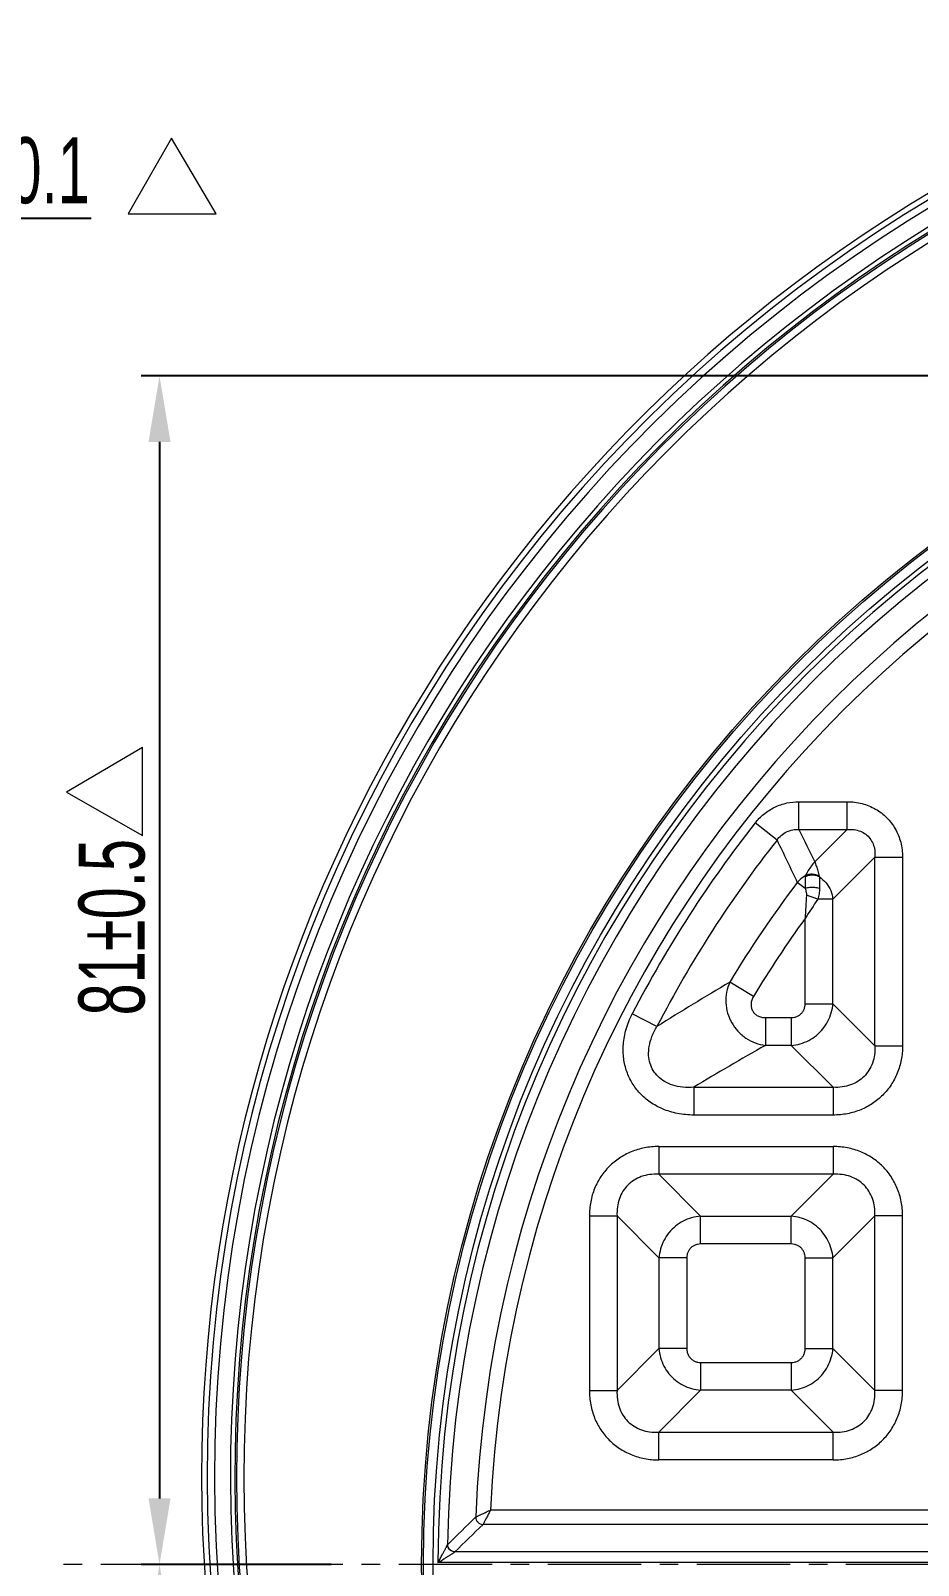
# Model space of a CAD drawing. Header units: millimetres. Extents: x 5536 to 6151, y 463 to 893.
# Drawn here: x 5921.7 to 5982.3, y 645 to 749.6 of the extents above; entities that cross this region are included whole.
import ezdxf

# ---------------------------------------------------------------- set-up
doc = ezdxf.new("R2010")
doc.units = ezdxf.units.MM
doc.header["$LTSCALE"] = 0.2
doc.linetypes.add('CENTER', pattern=[50.8, 31.75, -6.35, 6.35, -6.35])
doc.layers.get('0').update_dxf_attribs({"lineweight": 18})
doc.layers.add('poumianxian', color=2, linetype='Continuous', lineweight=18)
doc.layers.add('图层1', color=1, linetype='CENTER', lineweight=18)
doc.styles.add('標準', font='', dxfattribs={"width": 0.667})
doc.styles.get('標準').set_extended_font_data('pmingliu')
doc.dimstyles.new('11111111111', dxfattribs={"dimtxt": 4.5, "dimasz": 4.5, "dimexe": 1.25, "dimexo": 0.625, "dimtad": 1, "dimtoh": 1, "dimdsep": 46, "dimtxsty": '標準', "dimblk": '_CAXARROW', "dimcen": 0, "dimdle": 9, "dimclrd": 6, "dimclre": 6, "dimclrt": 2, "dimadec": 0, "dimazin": 0, "dimtfac": 0.707107, "dimtofl": 0, "dimtmove": 2, "dimatfit": 3, "dimfxl": 0, "dimfrac": 2, "dimtolj": 1, "dimarcsym": 0})
doc.dimstyles.new('ISO-25', dxfattribs={"dimtxt": 2.5, "dimasz": 2.5, "dimexe": 1.25, "dimexo": 0.625, "dimtad": 1, "dimdsep": 46, "dimtxsty": 'Standard', "dimblk": '_CAXARROW', "dimcen": 0, "dimdle": 5, "dimclrd": 4, "dimclre": 4, "dimclrt": 3, "dimadec": 0, "dimazin": 0, "dimtfac": 0.707107, "dimtofl": 0, "dimtmove": 2, "dimatfit": 3, "dimfxl": 0, "dimfrac": 2, "dimarcsym": 0})

# ---------------------------------------------------------------- blocks, each defined once
blk = doc.blocks.new('*X6')
at = {"layer": 'poumianxian'}
blk.add_hatch(color=6, dxfattribs=at).paths.add_polyline_path([(6122.67, 711.83), (6123.52, 710.59), (6119.39, 708.67)], flags=0)
at = {"layer": 'poumianxian', "color": 6, "lineweight": -2}
blk.add_line((6139.01, 722.11), (6123.1, 711.21), dxfattribs=at)
at = {"layer": 'poumianxian', "insert": (6131.14, 720.51), "char_height": 4.5, "width": 42.9335, "attachment_point": 5, "rotation": 34.4063, "style": '標準'}
blk.add_mtext('\\T1.004;%%C203.82', dxfattribs=at)
blk = doc.blocks.new('_CAXARROW')
blk.add_hatch(color=0).paths.add_polyline_path([(0, 0), (-1, 0.125), (-1, -0.125)], flags=0)
blk = doc.blocks.new('*X42')
at = {"layer": 'poumianxian'}
for points in [[(5890.96, 737.57), (5890.96, 736.07), (5895.46, 736.82)], [(5908.06, 737.57), (5908.06, 736.07), (5903.56, 736.82)]]:
    blk.add_hatch(color=6, dxfattribs=at).paths.add_polyline_path(points, flags=0)
at = {"layer": 'poumianxian', "color": 6, "lineweight": -2}
for p, q in [((5903.56, 748.51), (5903.56, 735.57)), ((5895.46, 739.44), (5895.46, 735.57)), ((5890.96, 736.82), (5886.46, 736.82)), ((5908.06, 736.82), (5925.88, 736.82))]:
    blk.add_line(p, q, dxfattribs=at)
at = {"layer": 'poumianxian', "color": 2, "insert": (5919.22, 740.06), "char_height": 4.5, "width": 36.1981, "attachment_point": 5, "style": '標準'}
blk.add_mtext('\\T1.004;8.1%%P0.1', dxfattribs=at)
blk = doc.blocks.new('*X60')
at = {"layer": 'poumianxian'}
for points in [[(5929.78, 640.58), (5931.28, 640.58), (5930.53, 645.08)], [(5929.78, 549.63), (5931.28, 549.63), (5930.53, 545.13)]]:
    blk.add_hatch(color=6, dxfattribs=at).paths.add_polyline_path(points, flags=0)
at = {"layer": 'poumianxian', "color": 6, "lineweight": -2}
for p, q in [((5942.23, 645.08), (5929.28, 645.08)), ((5930.53, 640.58), (5930.53, 549.63)), ((6014.54, 545.13), (5929.28, 545.13))]:
    blk.add_line(p, q, dxfattribs=at)
at = {"layer": 'poumianxian', "color": 2, "insert": (5927.27, 594.64), "char_height": 4.5, "width": 49.6958, "attachment_point": 5, "rotation": 90, "style": '標準'}
blk.add_mtext('\\T1.004;99.95%%P0.5', dxfattribs=at)
blk = doc.blocks.new('*X61')
at = {"layer": 'poumianxian'}
for points in [[(5929.78, 721.58), (5931.28, 721.58), (5930.53, 726.08)], [(5929.78, 649.58), (5931.28, 649.58), (5930.53, 645.08)]]:
    blk.add_hatch(color=6, dxfattribs=at).paths.add_polyline_path(points, flags=0)
at = {"layer": 'poumianxian', "color": 6, "lineweight": -2}
for p, q in [((5987.88, 726.08), (5929.28, 726.08)), ((5930.53, 721.58), (5930.53, 649.58)), ((5942.23, 645.08), (5929.28, 645.08))]:
    blk.add_line(p, q, dxfattribs=at)
at = {"layer": 'poumianxian', "color": 2, "insert": (5927.29, 688.51), "char_height": 4.5, "width": 33.6048, "attachment_point": 5, "rotation": 90, "style": '標準'}
blk.add_mtext('\\T1.004;81%%P0.5', dxfattribs=at)
blk = doc.blocks.new('ETERTER')
at = {"layer": 'poumianxian'}
for p, q in [((-3.04, 5.17), (-6, 0)), ((0, 0), (-3.04, 5.17)), ((-6, 0), (0, 0))]:
    blk.add_line(p, q, dxfattribs=at)

msp = doc.modelspace()

# ---------------------------------------------------------------- linework, layer by layer
for p, q in [((5974.111, 695.169), (5974.111, 697.06)), ((5974.111, 697.06), (5977.401, 697.06)), ((5977.401, 695.169), (5977.401, 697.06)), ((5972.625, 694.448), (5971.14, 695.618)), ((5974.111, 695.169), (5977.401, 695.169)), ((5975.192, 692.96), (5977.401, 695.169)), ((5979.292, 693.277), (5976.433, 690.419)), ((5979.292, 693.278), (5981.183, 693.278)), ((5979.292, 680.434), (5979.292, 693.277)), ((5981.183, 693.278), (5981.183, 680.434)), ((5974.542, 691.156), (5974.008, 691.561)), ((5974.542, 691.941), (5974.542, 691.156)), ((5975.515, 691.941), (5975.515, 691.156)), ((5976.433, 690.419), (5975.405, 690.419)), ((5976.433, 683.293), (5976.433, 690.419)), ((5974.542, 683.293), (5974.542, 689.107)), ((5971.019, 683.78), (5969.399, 684.756)), ((5974.542, 683.293), (5976.433, 683.293)), ((5976.433, 683.293), (5979.292, 680.434)), ((5964.439, 681.737), (5962.759, 682.606)), ((5971.829, 682.347), (5971.829, 680.456)), ((5971.829, 682.347), (5973.597, 682.347)), ((5973.597, 682.347), (5973.597, 680.456)), ((5973.597, 680.456), (5971.829, 680.456)), ((5973.597, 680.456), (5976.455, 677.597)), ((5979.292, 680.434), (5981.183, 680.434)), ((5966.958, 677.597), (5966.958, 675.706)), ((5966.958, 677.597), (5976.455, 677.597)), ((5976.455, 677.597), (5976.455, 675.706)), ((5976.455, 675.706), (5966.958, 675.706)), ((5964.557, 673.56), (5964.557, 671.669)), ((5964.557, 673.56), (5976.455, 673.56)), ((5976.455, 673.56), (5976.455, 671.669)), ((5967.416, 668.81), (5964.557, 671.669)), ((5976.455, 671.669), (5964.557, 671.669)), ((5973.597, 668.81), (5976.455, 671.669)), ((5959.83, 668.832), (5959.83, 656.934)), ((5959.83, 668.832), (5961.721, 668.832)), ((5961.721, 668.832), (5961.721, 656.934)), ((5964.579, 665.973), (5961.721, 668.832)), ((5967.416, 666.919), (5967.416, 668.81)), ((5967.416, 668.81), (5973.597, 668.81)), ((5973.597, 666.919), (5973.597, 668.81)), ((5976.433, 665.973), (5979.292, 668.832)), ((5979.292, 656.934), (5979.292, 668.832)), ((5981.183, 668.832), (5979.292, 668.832)), ((5981.183, 656.934), (5981.183, 668.832)), ((5973.597, 666.919), (5967.416, 666.919)), ((5964.579, 665.973), (5964.579, 659.793)), ((5966.47, 665.973), (5964.579, 665.973)), ((5966.47, 665.973), (5966.47, 659.793)), ((5974.542, 659.793), (5974.542, 665.973)), ((5974.542, 665.973), (5976.433, 665.973)), ((5976.433, 659.793), (5976.433, 665.973)), ((5964.579, 659.793), (5961.721, 656.934)), ((5966.47, 659.793), (5964.579, 659.793)), ((5974.542, 659.793), (5976.433, 659.793)), ((5976.433, 659.793), (5979.292, 656.934)), ((5967.416, 658.847), (5967.416, 656.956)), ((5967.416, 658.847), (5973.597, 658.847)), ((5973.597, 658.847), (5973.597, 656.956)), ((5959.83, 656.934), (5961.721, 656.934)), ((5967.416, 656.956), (5964.557, 654.097)), ((5973.597, 656.956), (5967.416, 656.956)), ((5973.597, 656.956), (5976.455, 654.097)), ((5981.183, 656.934), (5979.292, 656.934)), ((5964.557, 652.206), (5964.557, 654.097)), ((5964.557, 654.097), (5976.455, 654.097)), ((5976.455, 652.206), (5976.455, 654.097)), ((5976.455, 652.206), (5964.557, 652.206)), ((6028.647, 648.788), (5953.094, 648.788)), ((6028.647, 647.803), (5952.581, 647.803)), ((6030.508, 645.942), (5950.669, 645.942)), ((6030.508, 645.204), (5949.511, 645.204))]:
    msp.add_line(p, q)
for radius in [86.907, 86.782, 86.133]:
    msp.add_circle((6035.306, 645.083), radius)
for centre, radius, start, end in [((6035.306, 651.083), 101.525, 101.56871, 263.81047), ((6035.306, 651.083), 101.026, 101.59189, 263.81047), ((6035.306, 651.083), 99.942, 101.71935, 249.08959), ((6035.306, 651.083), 99.642, 101.71935, 249.08959), ((6035.306, 651.083), 99.525, 101.73334, 248.88345), ((6035.306, 651.083), 99.026, 101.82936, 248.86382), ((6035.306, 651.083), 101.908, 118.44247, 254.63694), ((6035.306, 645.083), 85.795, 90.08059, 179.91941), ((6035.306, 645.083), 85.155, 90.90297, 179.09703), ((6035.306, 645.083), 83.28, 92.22396, 177.77604), ((6035.306, 645.083), 82.295, 92.58039, 177.41961), ((6035.306, 645.083), 81.677, 141.77763, 152.65107), ((6035.306, 645.083), 79.786, 141.7776, 152.65109), ((6303.532, 851.151), 366.135, 205.34031, 205.84109), ((6288.374, 847.683), 349.316, 205.88771, 206.29102), ((6035.306, 645.083), 76.927, 142.8295, 148.95459), ((5975.62, 690.197), 2.113, 120.49758, 139.75676), ((6208.09, 677.028), 233.86, 176.65375, 177.03934), ((6073.266, 625.084), 117.666, 146.27172, 147.03658), ((6035.306, 645.083), 75.036, 144.07664, 148.95453), ((6060.66, 529.213), 180.339, 120.40155, 122.24628), ((6058.196, 527.732), 175.453, 119.48866, 121.33297), ((6115.648, 479.294), 235.201, 134.0591, 134.71112), ((6114.208, 479.785), 233.137, 133.88925, 134.54506)]:
    msp.add_arc(centre, radius, start, end)
for points, knots in [([(5971.14, 695.618), (5971.311, 695.835), (5971.714, 696.247), (5972.45, 696.717), (5973.271, 696.999), (5973.838, 697.06), (5974.111, 697.06)], [0, 0, 0, 0, 15222.0422095, 31476.3352745, 47590.1336536, 62597.5455691, 62597.5455691, 62597.5455691, 62597.5455691]), ([(5977.401, 697.06), (5977.743, 697.06), (5978.419, 696.976), (5979.349, 696.6), (5980.128, 696.006), (5980.723, 695.227), (5981.099, 694.296), (5981.183, 693.62), (5981.183, 693.278)], [0, 0, 0, 0, 15548.1553921, 30508.0090651, 44980.2058682, 59481.6589204, 74460.3901944, 90004.5753872, 90004.5753872, 90004.5753872, 90004.5753872]), ([(5972.626, 694.448), (5972.707, 694.562), (5972.902, 694.779), (5973.269, 695.021), (5973.685, 695.157), (5973.973, 695.175), (5974.111, 695.169)], [0, 0, 0, 0, 15318.2284999, 31483.3075192, 47509.6703353, 62617.8870388, 62617.8870388, 62617.8870388, 62617.8870388]), ([(5977.401, 695.169), (5977.56, 695.182), (5977.871, 695.178), (5978.308, 695.065), (5978.682, 694.855), (5978.978, 694.558), (5979.188, 694.185), (5979.301, 693.747), (5979.306, 693.437), (5979.292, 693.277)], [0, 0, 0, 0, 16130.0967123, 31091.990436, 45129.482905, 58878.8974155, 72915.3945437, 87879.2146276, 104000.8505281, 104000.8505281, 104000.8505281, 104000.8505281]), ([(5975.192, 692.96), (5975.111, 692.872), (5974.955, 692.68), (5974.741, 692.363), (5974.611, 692.136), (5974.548, 692.017)], [0, 0, 0, 0, 15506.7576002, 31960.4748007, 49314.8829921, 49314.8829921, 49314.8829921, 49314.8829921]), ([(5975.192, 692.96), (5975.232, 692.866), (5975.307, 692.664), (5975.407, 692.341), (5975.468, 692.113), (5975.497, 691.993)], [0, 0, 0, 0, 14876.6997374, 31371.6685147, 49319.152682, 49319.152682, 49319.152682, 49319.152682]), ([(5975.515, 691.941), (5975.415, 691.989), (5975.197, 692.055), (5974.859, 692.055), (5974.642, 691.989), (5974.542, 691.941)], [0, 0, 0, 0, 16365.1815103, 32953.1067563, 49318.8214029, 49318.8214029, 49318.8214029, 49318.8214029]), ([(5974.548, 692.017), (5974.546, 692.004), (5974.543, 691.979), (5974.542, 691.953), (5974.542, 691.941)], [0, 0, 0, 0, 17672.598779, 35326.9917264, 35326.9917264, 35326.9917264, 35326.9917264]), ([(5975.497, 691.993), (5975.399, 692.043), (5975.188, 692.112), (5974.858, 692.121), (5974.645, 692.062), (5974.548, 692.017)], [0, 0, 0, 0, 16550.2914607, 33104.2224653, 49318.6185483, 49318.6185483, 49318.6185483, 49318.6185483]), ([(5975.497, 691.993), (5975.499, 691.984), (5975.504, 691.967), (5975.511, 691.949), (5975.515, 691.941)], [0, 0, 0, 0, 17185.9705774, 35333.026027, 35333.026027, 35333.026027, 35333.026027]), ([(5975.515, 691.941), (5975.683, 691.823), (5975.987, 691.54), (5976.307, 691.014), (5976.412, 690.617), (5976.433, 690.419)], [0, 0, 0, 0, 16638.0565562, 33169.483338, 49327.0300306, 49327.0300306, 49327.0300306, 49327.0300306]), ([(5975.515, 691.156), (5975.41, 691.181), (5975.192, 691.212), (5974.865, 691.212), (5974.646, 691.181), (5974.542, 691.156)], [0, 0, 0, 0, 16177.7288258, 33143.1434302, 49321.4272294, 49321.4272294, 49321.4272294, 49321.4272294]), ([(5974.542, 691.156), (5974.571, 691.074), (5974.617, 690.917), (5974.633, 690.753), (5974.629, 690.678)], [0, 0, 0, 0, 19022.5979494, 35329.3887526, 35329.3887526, 35329.3887526, 35329.3887526]), ([(5975.405, 690.419), (5975.322, 690.453), (5975.151, 690.518), (5974.892, 690.605), (5974.716, 690.655), (5974.629, 690.678)], [0, 0, 0, 0, 16225.3222239, 33098.4577599, 49323.7675384, 49323.7675384, 49323.7675384, 49323.7675384]), ([(5975.515, 691.156), (5975.515, 691.029), (5975.5, 690.78), (5975.444, 690.535), (5975.405, 690.419)], [0, 0, 0, 0, 17985.3268123, 35334.7526989, 35334.7526989, 35334.7526989, 35334.7526989]), ([(5969.399, 684.756), (5969.3, 684.54), (5969.155, 684.081), (5969.109, 683.362), (5969.231, 682.65), (5969.513, 681.984), (5969.939, 681.399), (5970.486, 680.927), (5971.125, 680.595), (5971.593, 680.483), (5971.829, 680.456)], [0, 0, 0, 0, 14585.6650475, 29226.387261, 43911.4549683, 58618.9626998, 73327.6023497, 88015.5573103, 102659.0185408, 117246.6402468, 117246.6402468, 117246.6402468, 117246.6402468]), ([(5971.019, 683.78), (5970.972, 683.702), (5970.896, 683.539), (5970.846, 683.28), (5970.866, 683.028), (5970.954, 682.799), (5971.106, 682.604), (5971.311, 682.458), (5971.558, 682.367), (5971.737, 682.347), (5971.829, 682.347)], [0, 0, 0, 0, 15742.3503016, 30651.3091817, 44845.6662706, 58631.5190028, 72421.1929766, 86622.0900308, 101538.9666179, 117288.1191675, 117288.1191675, 117288.1191675, 117288.1191675]), ([(5973.597, 682.347), (5973.669, 682.347), (5973.813, 682.362), (5974.017, 682.431), (5974.198, 682.542), (5974.347, 682.692), (5974.458, 682.872), (5974.527, 683.076), (5974.542, 683.22), (5974.542, 683.293)], [0, 0, 0, 0, 15202.1744878, 30077.0832541, 44720.8613288, 59286.5829904, 73937.2275525, 88817.8295036, 104014.4231329, 104014.4231329, 104014.4231329, 104014.4231329]), ([(5973.597, 680.456), (5973.803, 680.47), (5974.216, 680.542), (5974.799, 680.775), (5975.324, 681.121), (5975.769, 681.566), (5976.115, 682.091), (5976.347, 682.674), (5976.419, 683.086), (5976.433, 683.293)], [0, 0, 0, 0, 14818.9364217, 29681.3757668, 44569.8488606, 59467.2125079, 74355.3789983, 89217.7810288, 104032.0313552, 104032.0313552, 104032.0313552, 104032.0313552]), ([(5966.958, 675.706), (5966.58, 675.706), (5965.85, 675.774), (5964.838, 676.08), (5963.975, 676.551), (5963.273, 677.153), (5962.732, 677.862), (5962.351, 678.669), (5962.139, 679.57), (5962.118, 680.553), (5962.311, 681.592), (5962.586, 682.271), (5962.759, 682.606)], [0, 0, 0, 0, 16605.7580121, 31922.0586313, 46128.4935613, 59454.9963624, 72221.5211237, 85014.8173566, 98351.1105189, 112555.5091567, 127878.1676434, 144444.6140394, 144444.6140394, 144444.6140394, 144444.6140394]), ([(5966.958, 677.597), (5966.702, 677.577), (5966.212, 677.579), (5965.53, 677.716), (5964.959, 677.966), (5964.504, 678.311), (5964.167, 678.734), (5963.947, 679.229), (5963.85, 679.793), (5963.891, 680.416), (5964.082, 681.084), (5964.304, 681.519), (5964.439, 681.737)], [0, 0, 0, 0, 17699.0195662, 33420.4170531, 47461.5101031, 60221.0457401, 72231.5850041, 84274.1291709, 97061.9860559, 111119.2397128, 126852.442308, 144478.6592032, 144478.6592032, 144478.6592032, 144478.6592032]), ([(5981.183, 680.434), (5981.183, 680.11), (5981.123, 679.469), (5980.854, 678.56), (5980.423, 677.743), (5979.848, 677.041), (5979.146, 676.466), (5978.329, 676.035), (5977.42, 675.766), (5976.779, 675.706), (5976.455, 675.706)], [0, 0, 0, 0, 15349.5001155, 30232.260662, 44605.2248535, 58750.0175776, 72895.3580099, 87268.9599647, 102153.4251341, 117495.5214663, 117495.5214663, 117495.5214663, 117495.5214663]), ([(5979.292, 680.434), (5979.304, 680.229), (5979.292, 679.827), (5979.155, 679.255), (5978.911, 678.748), (5978.57, 678.319), (5978.141, 677.978), (5977.634, 677.734), (5977.062, 677.598), (5976.66, 677.585), (5976.455, 677.597)], [0, 0, 0, 0, 15789.843042, 30747.2993916, 44927.886178, 58738.6355812, 72549.040507, 86729.5466432, 101688.0560334, 117471.0100352, 117471.0100352, 117471.0100352, 117471.0100352]), ([(5964.557, 673.56), (5964.232, 673.56), (5963.591, 673.5), (5962.682, 673.23), (5961.866, 672.799), (5961.164, 672.225), (5960.589, 671.522), (5960.158, 670.706), (5959.889, 669.796), (5959.83, 669.156), (5959.83, 668.832)], [0, 0, 0, 0, 15330.4532106, 30163.8931133, 44492.9593845, 58595.1368781, 72699.3114253, 87031.7090892, 101875.6443345, 117167.9591395, 117167.9591395, 117167.9591395, 117167.9591395]), ([(5981.183, 668.832), (5981.183, 669.157), (5981.123, 669.798), (5980.853, 670.707), (5980.422, 671.523), (5979.848, 672.226), (5979.145, 672.8), (5978.329, 673.231), (5977.42, 673.5), (5976.779, 673.56), (5976.455, 673.56)], [0, 0, 0, 0, 15380.7938104, 30262.9422707, 44639.060888, 58787.545692, 72938.0341096, 87317.4950589, 102210.1733253, 117552.7034951, 117552.7034951, 117552.7034951, 117552.7034951]), ([(5964.557, 671.669), (5964.352, 671.681), (5963.95, 671.668), (5963.377, 671.532), (5962.871, 671.288), (5962.442, 670.946), (5962.101, 670.518), (5961.857, 670.011), (5961.721, 669.439), (5961.708, 669.037), (5961.721, 668.832)], [0, 0, 0, 0, 15775.6027088, 30694.7715273, 44842.1702289, 58620.8227673, 72398.0302978, 86544.5814316, 101470.7780344, 117212.6881549, 117212.6881549, 117212.6881549, 117212.6881549]), ([(5979.292, 668.832), (5979.304, 669.037), (5979.291, 669.44), (5979.155, 670.012), (5978.911, 670.519), (5978.57, 670.947), (5978.141, 671.288), (5977.634, 671.532), (5977.062, 671.668), (5976.66, 671.681), (5976.455, 671.669)], [0, 0, 0, 0, 15820.2035868, 30781.5519659, 44968.9482775, 58786.5559065, 72602.7144403, 86789.2607901, 101757.6568219, 117544.0725647, 117544.0725647, 117544.0725647, 117544.0725647]), ([(5967.416, 668.81), (5967.209, 668.796), (5966.797, 668.724), (5966.214, 668.491), (5965.689, 668.145), (5965.244, 667.7), (5964.898, 667.175), (5964.666, 666.592), (5964.594, 666.18), (5964.579, 665.973)], [0, 0, 0, 0, 14807.8014573, 29659.0731522, 44536.3590298, 59422.5287826, 74299.508289, 89150.7426952, 103953.8615807, 103953.8615807, 103953.8615807, 103953.8615807]), ([(5976.433, 665.973), (5976.419, 666.18), (5976.347, 666.593), (5976.115, 667.176), (5975.768, 667.701), (5975.324, 668.145), (5974.799, 668.491), (5974.216, 668.724), (5973.803, 668.796), (5973.597, 668.81)], [0, 0, 0, 0, 14834.166026, 29711.8796839, 44615.6538458, 59528.3276981, 74431.7949414, 89309.4712464, 104138.9463635, 104138.9463635, 104138.9463635, 104138.9463635]), ([(5967.416, 666.919), (5967.343, 666.919), (5967.199, 666.904), (5966.996, 666.835), (5966.815, 666.724), (5966.666, 666.574), (5966.554, 666.394), (5966.485, 666.19), (5966.47, 666.046), (5966.47, 665.973)], [0, 0, 0, 0, 15199.2507477, 30071.2987148, 44712.2604423, 59275.1807689, 73923.0076631, 88800.7477201, 103994.4186826, 103994.4186826, 103994.4186826, 103994.4186826]), ([(5974.542, 665.973), (5974.542, 666.046), (5974.527, 666.19), (5974.458, 666.394), (5974.347, 666.574), (5974.198, 666.724), (5974.017, 666.835), (5973.813, 666.904), (5973.669, 666.919), (5973.597, 666.919)], [0, 0, 0, 0, 15219.3457774, 30111.0561772, 44771.3748168, 59353.5488765, 74020.7417652, 88918.1517739, 104131.9103891, 104131.9103891, 104131.9103891, 104131.9103891]), ([(5964.579, 659.793), (5964.593, 659.586), (5964.666, 659.173), (5964.898, 658.591), (5965.244, 658.065), (5965.689, 657.621), (5966.214, 657.275), (5966.797, 657.042), (5967.209, 656.97), (5967.416, 656.956)], [0, 0, 0, 0, 14816.4162851, 29676.3280955, 44562.2692272, 59457.0994005, 74342.7339809, 89202.6084831, 104014.3394722, 104014.3394722, 104014.3394722, 104014.3394722]), ([(5966.47, 659.793), (5966.47, 659.72), (5966.485, 659.576), (5966.554, 659.372), (5966.665, 659.192), (5966.815, 659.042), (5966.995, 658.931), (5967.199, 658.862), (5967.343, 658.847), (5967.416, 658.847)], [0, 0, 0, 0, 15206.5334737, 30085.7073876, 44733.6843367, 59303.5824914, 73958.4278967, 88843.2966279, 104044.2476429, 104044.2476429, 104044.2476429, 104044.2476429]), ([(5973.597, 658.847), (5973.669, 658.847), (5973.813, 658.862), (5974.017, 658.931), (5974.198, 659.042), (5974.347, 659.192), (5974.458, 659.372), (5974.527, 659.576), (5974.542, 659.72), (5974.542, 659.793)], [0, 0, 0, 0, 15226.6311786, 30125.4701428, 44792.806581, 59381.9610319, 74056.1750039, 88960.7163119, 104181.7576537, 104181.7576537, 104181.7576537, 104181.7576537]), ([(5973.597, 656.956), (5973.803, 656.97), (5974.216, 657.042), (5974.799, 657.275), (5975.324, 657.621), (5975.769, 658.066), (5976.115, 658.591), (5976.347, 659.174), (5976.419, 659.586), (5976.433, 659.793)], [0, 0, 0, 0, 14842.7863259, 29729.1455896, 44641.5805014, 59562.9202753, 74475.0480901, 89361.3699793, 104199.4626704, 104199.4626704, 104199.4626704, 104199.4626704]), ([(5959.83, 656.934), (5959.83, 656.609), (5959.89, 655.968), (5960.159, 655.059), (5960.59, 654.243), (5961.165, 653.54), (5961.867, 652.966), (5962.684, 652.535), (5963.593, 652.266), (5964.233, 652.206), (5964.557, 652.206)], [0, 0, 0, 0, 15348.36995, 30199.145732, 44544.9584185, 58663.6171615, 72784.2752954, 87133.4232689, 101994.7066589, 117304.893631, 117304.893631, 117304.893631, 117304.893631]), ([(5961.721, 656.934), (5961.708, 656.729), (5961.721, 656.326), (5961.857, 655.754), (5962.102, 655.247), (5962.443, 654.819), (5962.872, 654.478), (5963.379, 654.234), (5963.95, 654.098), (5964.353, 654.085), (5964.557, 654.097)], [0, 0, 0, 0, 15792.2879835, 30727.2362551, 44889.5981411, 58682.8238555, 72474.6030317, 86636.1164523, 101578.0999412, 117336.6597037, 117336.6597037, 117336.6597037, 117336.6597037]), ([(5976.455, 652.206), (5976.78, 652.206), (5977.421, 652.266), (5978.331, 652.536), (5979.147, 652.967), (5979.849, 653.541), (5980.423, 654.244), (5980.854, 655.06), (5981.123, 655.97), (5981.183, 656.61), (5981.183, 656.934)], [0, 0, 0, 0, 15398.7294601, 30298.2320969, 44691.1148055, 58856.0982553, 73023.0876551, 87419.3165932, 102329.3613146, 117689.7825147, 117689.7825147, 117689.7825147, 117689.7825147]), ([(5976.455, 654.097), (5976.66, 654.085), (5977.063, 654.098), (5977.635, 654.234), (5978.142, 654.478), (5978.571, 654.82), (5978.912, 655.248), (5979.155, 655.755), (5979.292, 656.327), (5979.304, 656.729), (5979.292, 656.934)], [0, 0, 0, 0, 15836.9024126, 30814.0430632, 45016.4147105, 58848.6073492, 72679.3493632, 86880.8701492, 101865.065894, 117668.1447983, 117668.1447983, 117668.1447983, 117668.1447983]), ([(5952.089, 648.315), (5952.1, 648.32), (5952.127, 648.333), (5952.172, 648.354), (5952.23, 648.382), (5952.3, 648.415), (5952.385, 648.455), (5952.488, 648.504), (5952.611, 648.562), (5952.755, 648.629), (5952.918, 648.706), (5953.034, 648.759), (5953.095, 648.788)], [0, 0, 0, 0, 4750.0821869, 11441.8332335, 19728.6958124, 29657.2320721, 41701.2005686, 56423.5309898, 74084.1817404, 94691.4174687, 118129.5915006, 144507.6812402, 144507.6812402, 144507.6812402, 144507.6812402]), ([(5953.095, 648.789), (5953.063, 648.729), (5953.005, 648.615), (5952.921, 648.455), (5952.848, 648.315), (5952.785, 648.195), (5952.732, 648.094), (5952.689, 648.01), (5952.653, 647.941), (5952.624, 647.885), (5952.6, 647.84), (5952.587, 647.814), (5952.581, 647.803)], [0, 0, 0, 0, 26395.2517561, 49843.2730889, 70454.9826695, 88116.2248621, 102836.6514042, 114877.3220726, 124802.0732878, 133084.9595366, 139772.7820083, 144516.7432405, 144516.7432405, 144516.7432405, 144516.7432405]), ([(5952.089, 648.315), (5952.089, 648.25), (5952.114, 648.119), (5952.223, 647.951), (5952.386, 647.836), (5952.517, 647.805), (5952.581, 647.803)], [0, 0, 0, 0, 15585.2009628, 31301.5213068, 47017.6770769, 62602.5150817, 62602.5150817, 62602.5150817, 62602.5150817]), ([(5949.511, 645.204), (5949.539, 645.255), (5949.592, 645.353), (5949.668, 645.493), (5949.738, 645.621), (5949.801, 645.737), (5949.858, 645.843), (5949.91, 645.938), (5949.955, 646.022), (5949.996, 646.099), (5950.034, 646.17), (5950.068, 646.235), (5950.099, 646.295), (5950.125, 646.346), (5950.146, 646.389), (5950.157, 646.414), (5950.162, 646.425)], [0, 0, 0, 0, 25116.0982554, 48050.7771722, 68947.8771234, 87984.197957, 105247.8582957, 120721.8263603, 134425.4020523, 146733.9683454, 158209.3921302, 168966.2140793, 178707.5388, 187104.4376404, 193929.9958739, 199054.3933335, 199054.3933335, 199054.3933335, 199054.3933335]), ([(5950.654, 645.932), (5950.57, 645.935), (5950.4, 645.987), (5950.214, 646.172), (5950.164, 646.342), (5950.162, 646.425)], [0, 0, 0, 0, 16460.1962498, 32986.0764944, 49250.2917009, 49250.2917009, 49250.2917009, 49250.2917009]), ([(5950.669, 645.942), (5950.584, 645.945), (5950.412, 645.996), (5950.226, 646.185), (5950.178, 646.358), (5950.176, 646.443)], [0, 0, 0, 0, 16376.473946, 32873.8880106, 49250.3619532, 49250.3619532, 49250.3619532, 49250.3619532]), ([(5949.511, 645.204), (5949.56, 645.234), (5949.654, 645.293), (5949.789, 645.377), (5949.911, 645.453), (5950.023, 645.523), (5950.123, 645.586), (5950.213, 645.642), (5950.293, 645.693), (5950.365, 645.738), (5950.43, 645.78), (5950.491, 645.819), (5950.544, 645.854), (5950.59, 645.885), (5950.625, 645.91), (5950.646, 645.925), (5950.654, 645.932)], [0, 0, 0, 0, 25499.6919792, 48761.423651, 69927.6701874, 89176.1119228, 106595.5530479, 122169.7109489, 135920.3261425, 148225.9565435, 159645.4176126, 170282.3897467, 179828.3835063, 187945.9400531, 194402.6634822, 199067.441746, 199067.441746, 199067.441746, 199067.441746])]:
    msp.add_open_spline(points, degree=3, knots=knots)
for points in [[(5950.162, 646.425), (5950.166, 646.431), (5950.171, 646.437), (5950.176, 646.443)], [(5950.654, 645.932), (5950.659, 645.936), (5950.664, 645.939), (5950.669, 645.942)]]:
    msp.add_open_spline(points, degree=3)
at = {"layer": '图层1'}
msp.add_line((6146.235, 645.083), (5923.527, 645.083), dxfattribs=at)

# ---------------------------------------------------------------- block references
at = {"layer": 'poumianxian'}
msp.add_blockref('ETERTER', (5934.385, 737.114), dxfattribs=at)
at = {"layer": 'poumianxian', "rotation": 90}
msp.add_blockref('ETERTER', (5929.37, 700.758), dxfattribs=at)

# ---------------------------------------------------------------- dimensions: what is measured, and where the dimension line sits
at = {"layer": 'poumianxian'}
dim = msp.add_linear_dim(base=(5903.56, 736.821), p1=(5895.46, 740.065), p2=(5903.56, 749.133), text='8.1%%P0.1', dimstyle='11111111111', override={"dimsah": 1, "dimtfill": 1}, dxfattribs=at)
dim.commit()
dim.dimension.update_dxf_attribs({"geometry": '*X42', "text_midpoint": (5919.219, 736.821)})
dim = msp.add_diameter_dim_2p(p1=(5951.227, 593.499), p2=(6119.386, 708.667), dimstyle='ISO-25', override={"dimtxt": 4.5, "dimasz": 4.5, "dimpost": '%%C<>', "dimtxsty": '標準', "dimsah": 1, "dimclrd": 6, "dimclre": 6, "dimclrt": 256, "dimtfill": 1, "dimtolj": 1, "dimtzin": 8}, dxfattribs=at)
dim.commit()
dim.dimension.update_dxf_attribs({"geometry": '*X6', "text_midpoint": (6131.14, 720.511), "dimtype": 163})
for base, p1, p2, text, picture, middle in [((5930.532, 645.083), (5988.502, 726.083), (5942.858, 645.083), '81%%P0.5', '*X61', (5930.532, 688.514)), ((5930.533, 545.133), (5942.858, 645.083), (6015.161, 545.133), '99.95%%P0.5', '*X60', (5930.533, 594.637))]:
    dim = msp.add_linear_dim(base=base, p1=p1, p2=p2, angle=90, text=text, dimstyle='11111111111', override={"dimsah": 1, "dimtfill": 1}, dxfattribs=at)
    dim.commit()
    dim.dimension.update_dxf_attribs({"geometry": picture, "text_midpoint": middle})

doc.saveas('drawing.dxf')
